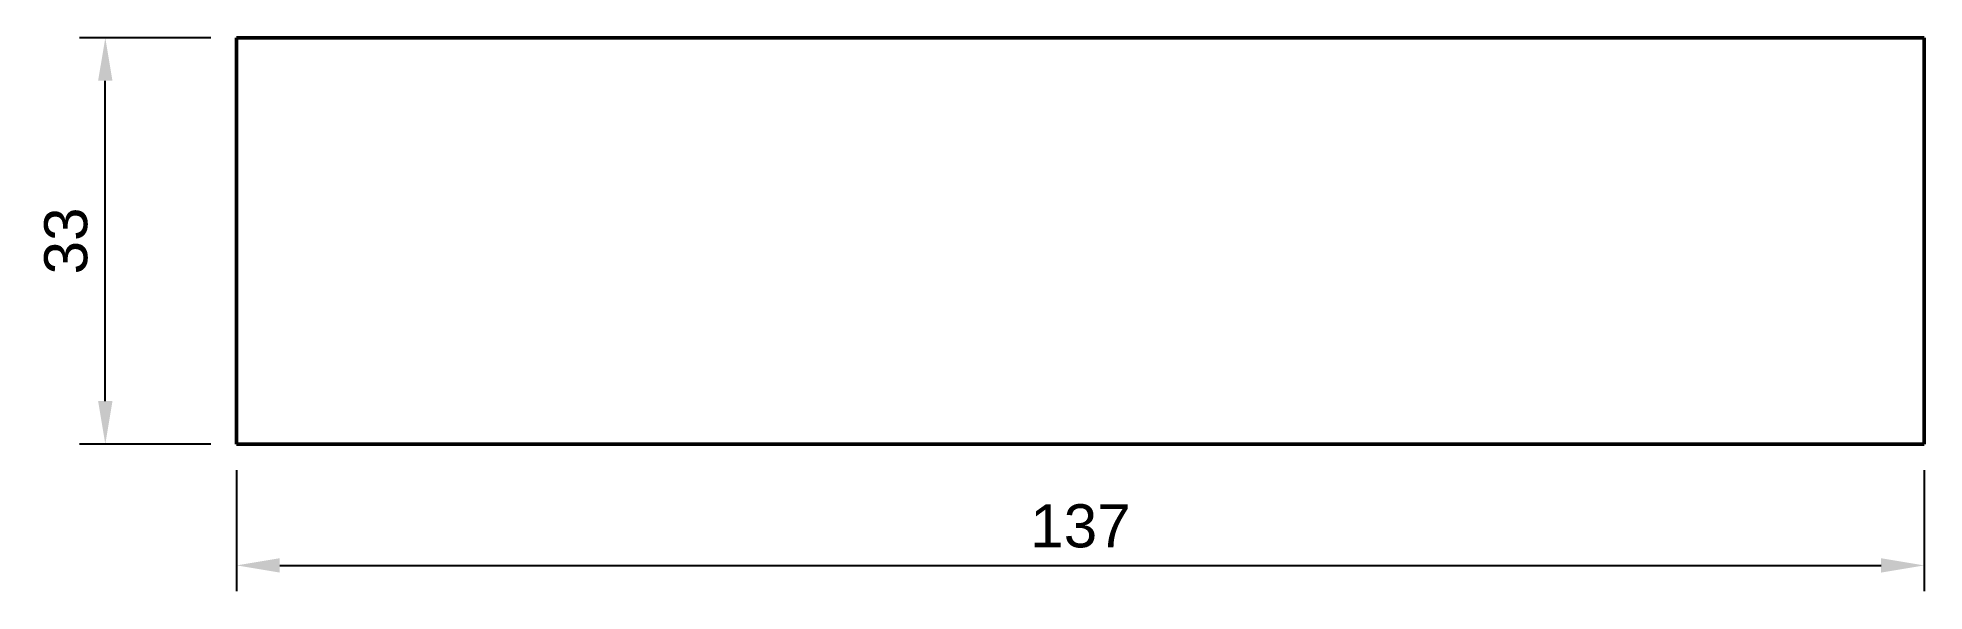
# Model space of a CAD drawing. Header units: millimetres. Extents: x 104 to 258, y 146 to 191.
import ezdxf

# ---------------------------------------------------------------- set-up
doc = ezdxf.new("R2010")
doc.units = ezdxf.units.MM
doc.header["$LTSCALE"] = 0.75
doc.layers.add('FD_Dimensions', color=7, linetype='Continuous', lineweight=25)
doc.layers.add('Visible', color=7, linetype='Continuous', lineweight=50)
doc.styles.get("Standard").update_dxf_attribs({"font": 'Arial.ttf'})
doc.dimstyles.new('Dim-ISO-25', dxfattribs={"dimtxt": 3.5, "dimasz": 3.5, "dimexe": 2.1, "dimexo": 2.1, "dimgap": 1.4, "dimtad": 1, "dimzin": 12, "dimdsep": 46, "dimtxsty": 'Standard', "dimcen": 0, "dimazin": 3, "dimtp": 0.1, "dimtm": 0.1, "dimtfac": 0.714286, "dimtmove": 0, "dimatfit": 3, "dimfxl": 1, "dimtzin": 12, "dimarcsym": 0})

# ---------------------------------------------------------------- blocks, each defined once
blk = doc.blocks.new('*D4')
at = {"layer": 'Defpoints', "color": 0, "transparency": 16777216}
for p in [(120.632854, 157.747986), (257.631186, 157.747986), (257.631186, 147.904236)]:
    blk.add_point(p, dxfattribs=at)
at = {"layer": 'FD_Dimensions', "color": 0, "lineweight": -2, "transparency": 16777216}
for p, q in [((120.632854, 155.647986), (120.632854, 145.804236)), ((257.631186, 155.647986), (257.631186, 145.804236)), ((124.132854, 147.904236), (254.131186, 147.904236))]:
    blk.add_line(p, q, dxfattribs=at)
at = {"layer": 'FD_Dimensions', "color": 0, "transparency": 16777216}
for points in [[(124.132854, 148.487569), (124.132854, 147.320902), (120.632854, 147.904236)], [(254.131186, 148.487569), (254.131186, 147.320902), (257.631186, 147.904236)]]:
    blk.add_solid(points, dxfattribs=at)
at = {"layer": 'FD_Dimensions', "color": 0, "transparency": 16777216, "insert": (189.13202, 151.092435), "char_height": 3.5, "attachment_point": 5}
blk.add_mtext('137', dxfattribs=at)
blk = doc.blocks.new('*D5')
at = {"layer": 'Defpoints', "color": 0, "transparency": 16777216}
for p in [(109.968791, 190.747986), (120.632854, 190.747986), (120.632854, 157.747986)]:
    blk.add_point(p, dxfattribs=at)
at = {"layer": 'FD_Dimensions', "color": 0, "lineweight": -2, "transparency": 16777216}
for p, q in [((118.532854, 190.747986), (107.868791, 190.747986)), ((109.968791, 161.247986), (109.968791, 187.247986)), ((118.532854, 157.747986), (107.868791, 157.747986))]:
    blk.add_line(p, q, dxfattribs=at)
at = {"layer": 'FD_Dimensions', "color": 0, "transparency": 16777216}
for points in [[(109.385458, 187.247986), (110.552125, 187.247986), (109.968791, 190.747986)], [(109.385458, 161.247986), (110.552125, 161.247986), (109.968791, 157.747986)]]:
    blk.add_solid(points, dxfattribs=at)
at = {"layer": 'FD_Dimensions', "color": 0, "transparency": 16777216, "insert": (106.780592, 174.247986), "char_height": 3.5, "attachment_point": 5, "rotation": 90}
blk.add_mtext('33', dxfattribs=at)

msp = doc.modelspace()

# ---------------------------------------------------------------- linework, layer by layer
at = {"layer": 'Visible', "extrusion": (0, 1, 0)}
for p, q in [((257.631186, 190.747986), (120.632854, 190.747986)), ((120.632854, 190.747986), (120.632854, 157.747986)), ((257.631186, 190.747986), (257.631186, 157.747986)), ((120.632854, 157.747986), (257.631186, 157.747986))]:
    msp.add_line(p, q, dxfattribs=at)

# ---------------------------------------------------------------- dimensions: what is measured, and where the dimension line sits
at = {"layer": 'FD_Dimensions'}
dim = msp.add_linear_dim(base=(109.968791, 190.747986), p1=(120.632854, 157.747986), p2=(120.632854, 190.747986), angle=90, dimstyle='Dim-ISO-25', override={"dimlfac": 1}, dxfattribs=at)
dim.commit()
dim.dimension.update_dxf_attribs({"geometry": '*D5', "text_midpoint": (106.780592, 174.247986)})
dim = msp.add_linear_dim(base=(257.631186, 147.904236), p1=(120.632854, 157.747986), p2=(257.631186, 157.747986), dimstyle='Dim-ISO-25', override={"dimlfac": 1}, dxfattribs=at)
dim.commit()
dim.dimension.update_dxf_attribs({"geometry": '*D4', "text_midpoint": (189.13202, 151.092435)})

doc.saveas('drawing.dxf')
